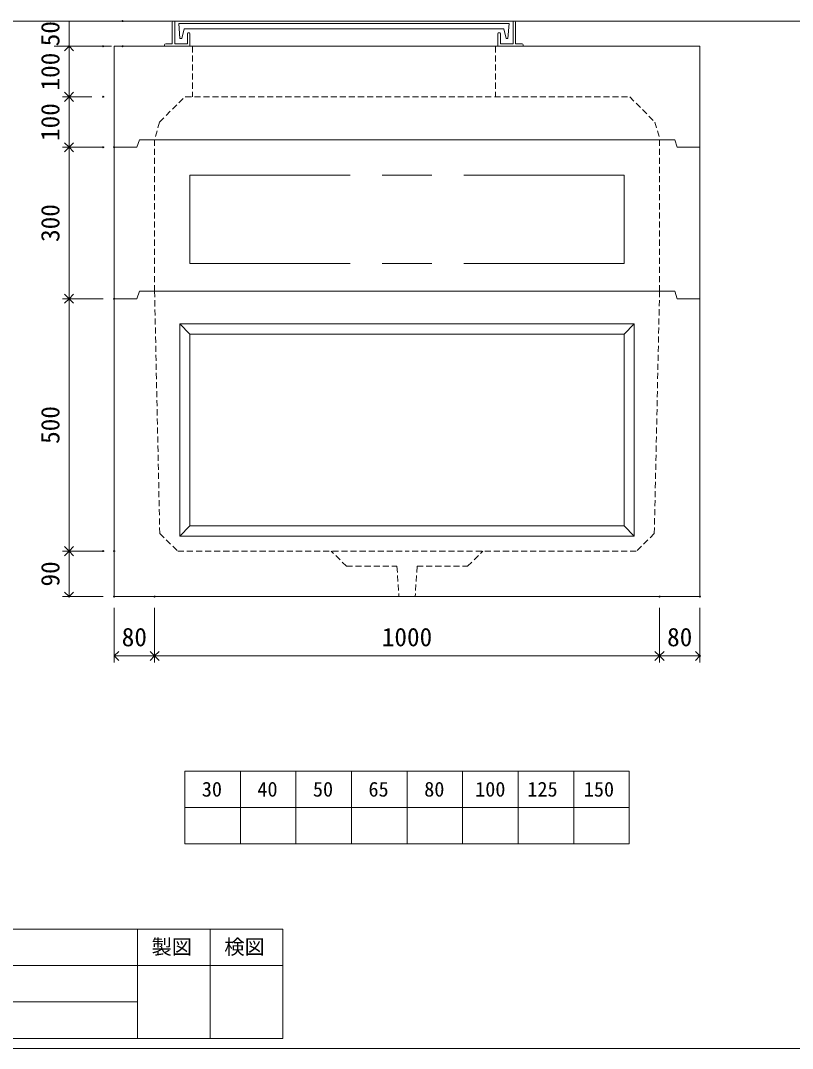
# Model space of a CAD drawing. Units: millimetres, scale not verified. Extents: x -4890 to 18490, y -2295 to 2295.
# Drawn here: x 299 to 1827, y -1980 to 56 of the extents above; entities that cross this region are included whole.
import ezdxf
from ezdxf.enums import TextEntityAlignment as Align

# ---------------------------------------------------------------- set-up
doc = ezdxf.new("R2010")
doc.units = ezdxf.units.MM
doc.header["$LTSCALE"] = 10
doc.header["$PDMODE"] = 32
doc.header["$PDSIZE"] = 2
doc.linetypes.add('DASHED1', pattern=[1.8, 1.2, -0.6])
doc.linetypes.add('USER2', pattern=[50.8, 31.75, -6.35, 6.35, -6.35])
doc.layers.add('0-1_Defpoints', color=7, linetype='Continuous')
for name, color, linetype, lineweight in [('0-2_waku', 7, 'Continuous', 18), ('0-3_gaikei', 7, 'Continuous', 18), ('0-4_kakure', 7, 'DASHED1', 5), ('0-5_sunpou', 7, 'Continuous', 5), ('0-8_uchigawa', 6, 'Continuous', 18), ('0-A_futa', 3, 'Continuous', 18), ('0-B_GL', 4, 'Continuous', 18), ('0-D_文字１', 7, 'Continuous', 18), ('1-2_uchigawa2', 6, 'USER2', 18)]:
    doc.layers.add(name, color=color, linetype=linetype, lineweight=lineweight)
doc.styles.add('ＭＳ ゴシック', font='')
doc.styles.get('ＭＳ ゴシック').set_extended_font_data('MS Gothic')

# ---------------------------------------------------------------- blocks, each defined once
blk = doc.blocks.new('_Open90')
at = {"layer": '0-5_sunpou'}
blk.add_line((0, 0), (-1, 0), dxfattribs=at)
blk.add_lwpolyline([(-0.5, 0.5), (0, 0), (-0.5, -0.5)], dxfattribs=at)
blk = doc.blocks.new('D50')
at = {"layer": '0-1_Defpoints'}
for p in [(1931.18, 1124.36), (2011.18, 1124.36), (2011.18, 1006.94)]:
    blk.add_point(p, dxfattribs=at)
at = {"layer": '0-5_sunpou'}
for p, q in [((1931.18, 1102.36), (1931.18, 993.94)), ((2011.18, 1102.36), (2011.18, 993.94)), ((1949.18, 1006.94), (1993.18, 1006.94))]:
    blk.add_line(p, q, dxfattribs=at)
at = {"layer": '0-5_sunpou', "xscale": 18, "yscale": 18, "rotation": 180}
blk.add_blockref('_Open90', (1931.18, 1006.94), dxfattribs=at)
at = {"layer": '0-5_sunpou', "xscale": 18, "yscale": 18}
blk.add_blockref('_Open90', (2011.18, 1006.94), dxfattribs=at)
at = {"layer": '0-5_sunpou', "style": 'ＭＳ ゴシック'}
blk.add_text('80', height=36.66, dxfattribs=at).set_placement((1946.18, 1014.94), align=Align.BOTTOM_LEFT)
blk = doc.blocks.new('D51')
at = {"layer": '0-1_Defpoints'}
for p in [(2011.18, 1124.36), (3011.18, 1124.36), (3011.18, 1006.94)]:
    blk.add_point(p, dxfattribs=at)
at = {"layer": '0-5_sunpou'}
for p, q in [((2011.18, 1102.36), (2011.18, 993.94)), ((3011.18, 1102.36), (3011.18, 993.94)), ((2029.18, 1006.94), (2993.18, 1006.94))]:
    blk.add_line(p, q, dxfattribs=at)
at = {"layer": '0-5_sunpou', "xscale": 18, "yscale": 18, "rotation": 180}
blk.add_blockref('_Open90', (2011.18, 1006.94), dxfattribs=at)
at = {"layer": '0-5_sunpou', "xscale": 18, "yscale": 18}
blk.add_blockref('_Open90', (3011.18, 1006.94), dxfattribs=at)
at = {"layer": '0-5_sunpou', "style": 'ＭＳ ゴシック'}
blk.add_text('1000', height=36.66, dxfattribs=at).set_placement((2461.18, 1014.94), align=Align.BOTTOM_LEFT)
blk = doc.blocks.new('D52')
at = {"layer": '0-1_Defpoints'}
for p in [(3011.18, 1124.36), (3091.18, 1124.36), (3091.18, 1006.94)]:
    blk.add_point(p, dxfattribs=at)
at = {"layer": '0-5_sunpou'}
for p, q in [((3011.18, 1102.36), (3011.18, 993.94)), ((3091.18, 1102.36), (3091.18, 993.94)), ((3029.18, 1006.94), (3073.18, 1006.94))]:
    blk.add_line(p, q, dxfattribs=at)
at = {"layer": '0-5_sunpou', "xscale": 18, "yscale": 18, "rotation": 180}
blk.add_blockref('_Open90', (3011.18, 1006.94), dxfattribs=at)
at = {"layer": '0-5_sunpou', "xscale": 18, "yscale": 18}
blk.add_blockref('_Open90', (3091.18, 1006.94), dxfattribs=at)
at = {"layer": '0-5_sunpou', "style": 'ＭＳ ゴシック'}
blk.add_text('80', height=36.66, dxfattribs=at).set_placement((3026.18, 1014.94), align=Align.BOTTOM_LEFT)
blk = doc.blocks.new('D53')
at = {"layer": '0-1_Defpoints'}
for p in [(1931.18, 1214.36), (1841.86, 1124.36), (1931.18, 1124.36)]:
    blk.add_point(p, dxfattribs=at)
at = {"layer": '0-5_sunpou'}
for p, q in [((1909.18, 1214.36), (1828.86, 1214.36)), ((1841.86, 1196.36), (1841.86, 1142.36)), ((1909.18, 1124.36), (1828.86, 1124.36))]:
    blk.add_line(p, q, dxfattribs=at)
at = {"layer": '0-5_sunpou', "xscale": 18, "yscale": 18}
for p, rotation in [((1841.86, 1214.36), 90), ((1841.86, 1124.36), 270)]:
    blk.add_blockref('_Open90', p, dxfattribs=dict(at, rotation=rotation))
at = {"layer": '0-5_sunpou', "style": 'ＭＳ ゴシック'}
blk.add_text('90', height=36.66, rotation=90, dxfattribs=at).set_placement((1833.86, 1144.36), align=Align.BOTTOM_LEFT)
blk = doc.blocks.new('D54')
at = {"layer": '0-1_Defpoints'}
for p in [(1931.18, 2014.36), (1841.86, 1714.36), (1931.18, 1714.36)]:
    blk.add_point(p, dxfattribs=at)
at = {"layer": '0-5_sunpou'}
for p, q in [((1909.18, 2014.36), (1828.86, 2014.36)), ((1841.86, 1996.36), (1841.86, 1732.36)), ((1909.18, 1714.36), (1828.86, 1714.36))]:
    blk.add_line(p, q, dxfattribs=at)
at = {"layer": '0-5_sunpou', "xscale": 18, "yscale": 18}
for p, rotation in [((1841.86, 2014.36), 90), ((1841.86, 1714.36), 270)]:
    blk.add_blockref('_Open90', p, dxfattribs=dict(at, rotation=rotation))
at = {"layer": '0-5_sunpou', "style": 'ＭＳ ゴシック'}
blk.add_text('300', height=36.66, rotation=90, dxfattribs=at).set_placement((1833.86, 1826.86), align=Align.BOTTOM_LEFT)
blk = doc.blocks.new('D55')
at = {"layer": '0-1_Defpoints'}
for p in [(1931.18, 1714.36), (1841.86, 1214.36), (1909.18, 1214.36)]:
    blk.add_point(p, dxfattribs=at)
at = {"layer": '0-5_sunpou'}
for p, q in [((1909.18, 1714.36), (1828.86, 1714.36)), ((1841.86, 1696.36), (1841.86, 1232.36)), ((1887.18, 1214.36), (1828.86, 1214.36))]:
    blk.add_line(p, q, dxfattribs=at)
at = {"layer": '0-5_sunpou', "xscale": 18, "yscale": 18}
for p, rotation in [((1841.86, 1714.36), 90), ((1841.86, 1214.36), 270)]:
    blk.add_blockref('_Open90', p, dxfattribs=dict(at, rotation=rotation))
at = {"layer": '0-5_sunpou', "style": 'ＭＳ ゴシック'}
blk.add_text('500', height=36.66, rotation=90, dxfattribs=at).set_placement((1833.86, 1426.86), align=Align.BOTTOM_LEFT)
blk = doc.blocks.new('D72')
at = {"layer": '0-1_Defpoints'}
for p in [(1909.18, 2214.36), (1841.86, 2114.36), (1909.18, 2114.36)]:
    blk.add_point(p, dxfattribs=at)
at = {"layer": '0-5_sunpou'}
for p, q in [((1887.18, 2214.36), (1828.86, 2214.36)), ((1841.86, 2196.36), (1841.86, 2132.36)), ((1887.18, 2114.36), (1828.86, 2114.36))]:
    blk.add_line(p, q, dxfattribs=at)
at = {"layer": '0-5_sunpou', "xscale": 18, "yscale": 18}
for p, rotation in [((1841.86, 2214.36), 90), ((1841.86, 2114.36), 270)]:
    blk.add_blockref('_Open90', p, dxfattribs=dict(at, rotation=rotation))
at = {"layer": '0-5_sunpou', "style": 'ＭＳ ゴシック'}
blk.add_text('100', height=36.66, rotation=90, dxfattribs=at).set_placement((1833.86, 2126.86), align=Align.BOTTOM_LEFT)
blk = doc.blocks.new('D73')
at = {"layer": '0-1_Defpoints'}
for p in [(1909.18, 2114.36), (1841.86, 2014.36), (1909.18, 2014.36)]:
    blk.add_point(p, dxfattribs=at)
at = {"layer": '0-5_sunpou'}
for p, q in [((1887.18, 2114.36), (1828.86, 2114.36)), ((1841.86, 2096.36), (1841.86, 2032.36)), ((1887.18, 2014.36), (1828.86, 2014.36))]:
    blk.add_line(p, q, dxfattribs=at)
at = {"layer": '0-5_sunpou', "xscale": 18, "yscale": 18}
for p, rotation in [((1841.86, 2114.36), 90), ((1841.86, 2014.36), 270)]:
    blk.add_blockref('_Open90', p, dxfattribs=dict(at, rotation=rotation))
at = {"layer": '0-5_sunpou', "style": 'ＭＳ ゴシック'}
blk.add_text('100', height=36.66, rotation=90, dxfattribs=at).set_placement((1833.86, 2026.86), align=Align.BOTTOM_LEFT)
blk = doc.blocks.new('D76')
at = {"layer": '0-1_Defpoints'}
for p in [(1931.18, 1714.36), (1841.86, 1214.36), (1909.18, 1214.36)]:
    blk.add_point(p, dxfattribs=at)
at = {"layer": '0-5_sunpou'}
for p, q in [((1909.18, 1714.36), (1828.86, 1714.36)), ((1841.86, 1696.36), (1841.86, 1232.36)), ((1887.18, 1214.36), (1828.86, 1214.36))]:
    blk.add_line(p, q, dxfattribs=at)
at = {"layer": '0-5_sunpou', "xscale": 18, "yscale": 18}
for p, rotation in [((1841.86, 1714.36), 90), ((1841.86, 1214.36), 270)]:
    blk.add_blockref('_Open90', p, dxfattribs=dict(at, rotation=rotation))
at = {"layer": '0-5_sunpou', "style": 'ＭＳ ゴシック'}
blk.add_text('500', height=36.66, rotation=90, dxfattribs=at).set_placement((1833.86, 1426.86), align=Align.BOTTOM_LEFT)
blk = doc.blocks.new('D80')
at = {"layer": '0-1_Defpoints'}
for p in [(1947.96, 2264.36), (1841.86, 2214.36), (1947.96, 2214.36)]:
    blk.add_point(p, dxfattribs=at)
at = {"layer": '0-5_sunpou'}
for p, q in [((1925.96, 2264.36), (1828.86, 2264.36)), ((1841.86, 2264.36), (1841.86, 2214.36)), ((1925.96, 2214.36), (1828.86, 2214.36))]:
    blk.add_line(p, q, dxfattribs=at)
at = {"layer": '0-5_sunpou', "style": 'ＭＳ ゴシック'}
blk.add_text('50', height=36.66, rotation=90, dxfattribs=at).set_placement((1833.86, 2214.36), align=Align.BOTTOM_LEFT)

msp = doc.modelspace()

# ---------------------------------------------------------------- linework, layer by layer
at = {"layer": '0-2_waku'}
for p, q in [((623.86, -1431.21), (623.86, -1575.21)), ((623.86, -1431.21), (623.86, -1575.21)), ((623.86, -1431.21), (623.86, -1575.21)), ((623.86, -1431.21), (623.86, -1575.21)), ((623.86, -1431.21), (1503.86, -1431.21)), ((733.86, -1431.21), (733.86, -1575.21)), ((843.86, -1431.21), (843.86, -1575.21)), ((843.86, -1431.21), (843.86, -1575.21)), ((953.86, -1431.21), (953.86, -1575.21)), ((1063.86, -1431.21), (1063.86, -1575.21)), ((1173.86, -1431.21), (1173.86, -1575.21)), ((1283.86, -1431.21), (1283.86, -1575.21)), ((1393.86, -1431.21), (1393.86, -1575.21)), ((1503.86, -1431.21), (1503.86, -1575.21)), ((623.86, -1503.21), (1503.86, -1503.21)), ((623.86, -1575.21), (1503.86, -1575.21)), ((-1210, -1744.21), (818, -1744.21)), ((530, -1744.21), (530, -1960.21)), ((530, -1744.21), (530, -1960.21)), ((674, -1744.21), (674, -1960.21)), ((818, -1744.21), (818, -1960.21)), ((-1210.28, -1816.21), (817.72, -1816.21)), ((-1210.28, -1888.21), (529.72, -1888.21)), ((-1210, -1960.21), (818, -1960.21)), ((-1230, -1980.21), (4890, -1980.21)), ((-1230, -1980.21), (4890, -1980.21)), ((-1230, -1980.21), (4890, -1980.21)), ((-1230, -1980.21), (4890, -1980.21))]:
    msp.add_line(p, q, dxfattribs=at)
at = {"layer": '0-3_gaikei'}
for p, q in [((1643.86, 4.79), (483.86, 4.79)), ((483.86, -195.21), (483.86, 4.79)), ((1643.86, -195.21), (1643.86, 4.79)), ((1643.86, -785.21), (1643.86, -5.21)), ((533.86, -180.21), (528.86, -195.21)), ((1063.86, -180.21), (533.86, -180.21)), ((1593.86, -180.21), (1063.86, -180.21)), ((1593.86, -180.21), (1598.86, -195.21)), ((483.86, -195.21), (483.86, -1085.21)), ((528.86, -195.21), (483.86, -195.21)), ((528.86, -195.21), (483.86, -195.21)), ((1643.86, -195.21), (1598.86, -195.21)), ((533.86, -480.21), (528.86, -495.21)), ((1593.86, -480.21), (1598.86, -495.21)), ((1593.86, -480.21), (1598.86, -495.21)), ((528.86, -495.21), (483.86, -495.21)), ((528.86, -495.21), (483.86, -495.21)), ((528.86, -495.21), (483.86, -495.21)), ((1643.86, -495.21), (1598.86, -495.21)), ((1643.86, -495.21), (1598.86, -495.21))]:
    msp.add_line(p, q, dxfattribs=at)
for points in [[(1593.86, -480.21), (1063.86, -480.21), (533.86, -480.21)], [(483.86, -1085.21), (1643.86, -1085.21), (1643.86, -495.21)]]:
    msp.add_lwpolyline(points, dxfattribs=at)
at = {"layer": '0-4_kakure'}
for p, q in [((638.86, 4.79), (638.86, -95.21)), ((638.86, 4.79), (638.86, -95.21)), ((1238.86, 4.79), (1238.86, -95.21)), ((1238.86, 4.79), (1238.86, -95.21)), ((573.86, -145.21), (623.86, -95.21)), ((624.72, -95.21), (1504.72, -95.21)), ((1504.72, -95.21), (1554.72, -145.21)), ((573.86, -145.21), (563.86, -180.21)), ((1554.72, -145.21), (1564.72, -180.21)), ((563.86, -180.21), (563.86, -480.21)), ((1563.86, -480.21), (1563.86, -180.21)), ((574.19, -960.21), (563.86, -480.21)), ((1563.86, -480.21), (1553.54, -960.21)), ((574.19, -960.21), (609.95, -995.21)), ((1553.54, -960.21), (1517.78, -995.21)), ((609.95, -995.21), (1063.86, -995.21)), ((943.86, -1025.21), (913.86, -995.21)), ((1517.78, -995.21), (1063.86, -995.21)), ((1183.86, -1025.21), (1213.86, -995.21)), ((943.86, -1025.21), (1043.86, -1025.21)), ((1043.86, -1025.21), (1047.86, -1085.21)), ((1083.86, -1025.21), (1079.86, -1085.21)), ((1083.86, -1025.21), (1183.86, -1025.21))]:
    msp.add_line(p, q, dxfattribs=at)
at = {"layer": '0-5_sunpou', "color": 150, "lineweight": 18}
msp.add_line((461.86, 4.79), (364.76, 4.79), dxfattribs=at)
msp.add_line((461.86, 4.79), (364.76, 4.79), dxfattribs=at)
at = {"layer": '0-8_uchigawa'}
for p, q in [((613.86, -545.21), (633.86, -565.21)), ((613.86, -965.21), (613.86, -545.21)), ((1513.86, -965.21), (1513.86, -545.21)), ((633.86, -565.21), (1063.86, -565.21)), ((633.86, -945.21), (633.86, -565.21)), ((1493.86, -945.21), (1493.86, -565.21)), ((613.86, -965.21), (633.86, -945.21)), ((633.86, -945.21), (1493.86, -945.21)), ((1513.86, -965.21), (1493.86, -945.21)), ((613.86, -965.21), (1513.86, -965.21))]:
    msp.add_line(p, q, dxfattribs=at)
for points in [[(613.86, -545.21), (1063.86, -545.21), (1513.86, -545.21)], [(1063.86, -565.21), (1493.86, -565.21), (1513.86, -545.21)]]:
    msp.add_lwpolyline(points, dxfattribs=at)
at = {"layer": '0-A_futa'}
for p, q in [((598.86, 52.79), (598.86, 9.79)), ((600.86, 54.79), (603.86, 54.79)), ((603.86, 54.79), (603.86, 9.79)), ((611.67, 50.29), (1266, 50.29)), ((611.67, 50.29), (614.16, 20.29)), ((1266, 50.29), (1263.75, 20.29)), ((1273.86, 54.79), (1273.86, 9.79)), ((1273.86, 54.79), (1276.86, 54.79)), ((1278.86, 52.79), (1278.86, 9.79)), ((622.19, 39.29), (617.87, 20.29)), ((622.19, 39.29), (1255.53, 39.29)), ((628.86, 29.79), (628.86, 9.79)), ((630.86, 31.79), (631.86, 31.79)), ((633.86, 29.79), (633.86, 4.79)), ((1243.86, 29.79), (1243.86, 4.79)), ((1246.86, 31.79), (1245.86, 31.79)), ((1248.86, 29.79), (1248.86, 9.79)), ((1255.53, 39.29), (1259.85, 20.29)), ((583.86, 7.79), (583.86, 6.79)), ((585.86, 9.79), (598.86, 9.79)), ((638.86, 4.79), (585.86, 4.79)), ((603.86, 9.79), (628.86, 9.79)), ((614.16, 20.29), (617.87, 20.29)), ((1243.86, 4.79), (1291.86, 4.79)), ((1273.86, 9.79), (1248.86, 9.79)), ((1263.75, 20.29), (1259.85, 20.29)), ((1291.86, 9.79), (1278.86, 9.79)), ((1293.86, 7.79), (1293.86, 6.79))]:
    msp.add_line(p, q, dxfattribs=at)
for centre, start, end in [((600.86, 52.79), 90, 180), ((1276.86, 52.79), 0, 90), ((630.86, 29.79), 90, 180), ((631.86, 29.79), 0, 90), ((1245.86, 29.79), 90, 180), ((1246.86, 29.79), 0, 90), ((585.86, 7.79), 90, 180), ((585.86, 6.79), 180, 270), ((1291.86, 7.79), 0, 90), ((1291.86, 6.79), 270, 0)]:
    msp.add_arc(centre, 2, start, end, dxfattribs=at)
at = {"layer": '0-B_GL'}
msp.add_line((-1230, 54.79), (4890, 54.79), dxfattribs=at)
at = {"layer": '1-2_uchigawa2'}
for p, q in [((633.86, -250.21), (1063.86, -250.21)), ((633.86, -250.21), (633.86, -425.21)), ((1493.86, -250.21), (1063.86, -250.21)), ((1493.86, -250.21), (1493.86, -425.21)), ((633.86, -425.21), (1063.86, -425.21)), ((1493.86, -425.21), (1063.86, -425.21))]:
    msp.add_line(p, q, dxfattribs=at)

# ---------------------------------------------------------------- block references
at = {"layer": '0-5_sunpou'}
for name in ['D80', 'D72', 'D73', 'D54', 'D55', 'D76', 'D53', 'D50', 'D51', 'D52']:
    msp.add_blockref(name, (-1447.32, -2209.57), dxfattribs=at)

# ---------------------------------------------------------------- texts
at = {"layer": '0-D_文字１', "style": 'ＭＳ ゴシック'}
for s, p in [('30', (657.48, -1490.18)), ('40', (767.48, -1490.18)), ('50', (877.48, -1490.18)), ('65', (987.48, -1490.18)), ('80', (1097.89, -1490.18)), ('100', (1198.76, -1490.18)), ('125', (1302.15, -1490.18)), ('150', (1413.91, -1490.18)), ('製図', (558.06, -1802.46)), ('検図', (702.06, -1802.46))]:
    msp.add_text(s, height=29.33, dxfattribs=at).set_placement(p, align=Align.BOTTOM_LEFT)

doc.saveas('drawing.dxf')
